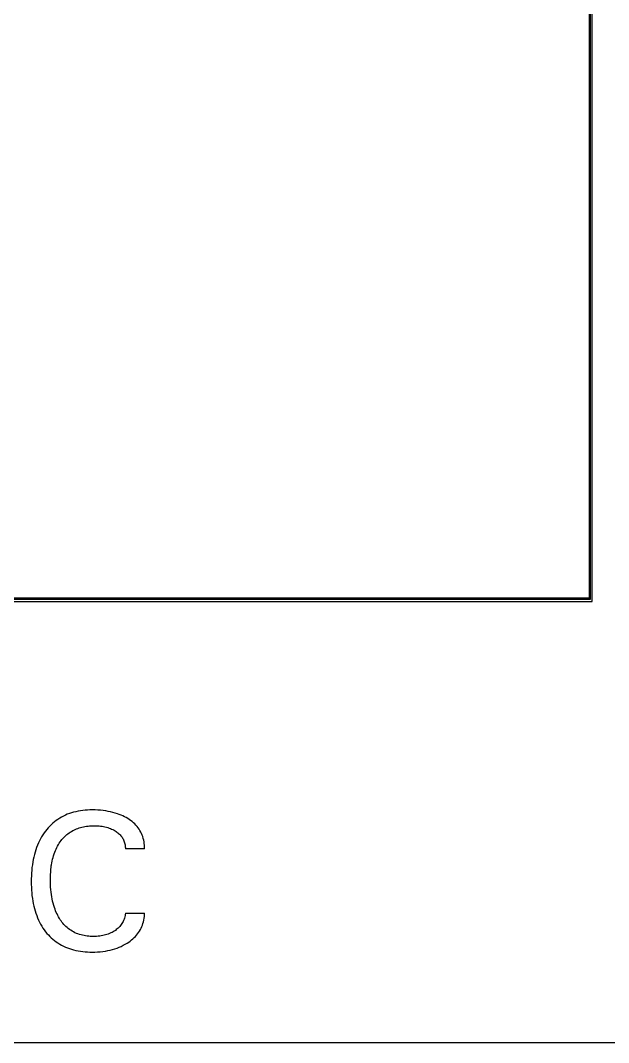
# Model space of a CAD drawing. Extents: x 0 to 420, y 0 to 297.
# Drawn here: x 167.65 to 177.11, y 186.17 to 202.62 of the extents above; entities that cross this region are included whole.
import ezdxf

# ---------------------------------------------------------------- set-up
doc = ezdxf.new("R2010")
doc.units = 0
doc.header["$LTSCALE"] = 23.1
doc.layers.add('10000_FRONT', color=7, linetype='CONTINUOUS')

msp = doc.modelspace()

# ---------------------------------------------------------------- linework, layer by layer
at = {"layer": '10000_FRONT', "color": 7, "linetype": 'CONTINUOUS'}
for p, q in [((176.798, 219.023), (176.798, 193.323)), ((176.819, 219.044), (176.819, 193.302)), ((176.848, 193.273), (176.848, 219.073)), ((176.819, 193.302), (143.877, 193.302)), ((176.798, 193.323), (143.898, 193.323)), ((176.798, 193.323), (176.819, 193.302)), ((143.848, 193.273), (176.848, 193.273)), ((168.404, 189.846), (168.372, 189.832)), ((168.437, 189.858), (168.404, 189.846)), ((168.469, 189.869), (168.437, 189.858)), ((168.502, 189.879), (168.469, 189.869)), ((168.54, 189.888), (168.502, 189.879)), ((168.577, 189.896), (168.54, 189.888)), ((168.615, 189.902), (168.577, 189.896)), ((168.653, 189.907), (168.615, 189.902)), ((168.691, 189.911), (168.653, 189.907)), ((168.73, 189.914), (168.691, 189.911)), ((168.768, 189.916), (168.73, 189.914)), ((168.807, 189.916), (168.768, 189.916)), ((168.85, 189.916), (168.807, 189.916)), ((168.893, 189.914), (168.85, 189.916)), ((168.936, 189.911), (168.893, 189.914)), ((168.979, 189.907), (168.936, 189.911)), ((169.022, 189.901), (168.979, 189.907)), ((169.061, 189.894), (169.022, 189.901)), ((169.099, 189.887), (169.061, 189.894)), ((169.137, 189.877), (169.099, 189.887)), ((169.175, 189.867), (169.137, 189.877)), ((169.212, 189.855), (169.175, 189.867)), ((169.24, 189.844), (169.212, 189.855)), ((169.268, 189.833), (169.24, 189.844)), ((168.145, 189.679), (168.12, 189.655)), ((168.17, 189.702), (168.145, 189.679)), ((168.196, 189.724), (168.17, 189.702)), ((168.223, 189.745), (168.196, 189.724)), ((168.251, 189.765), (168.223, 189.745)), ((168.281, 189.784), (168.251, 189.765)), ((168.31, 189.801), (168.281, 189.784)), ((168.341, 189.817), (168.31, 189.801)), ((168.372, 189.832), (168.341, 189.817)), ((169.296, 189.821), (169.268, 189.833)), ((169.323, 189.807), (169.296, 189.821)), ((169.35, 189.793), (169.323, 189.807)), ((169.376, 189.778), (169.35, 189.793)), ((169.4, 189.762), (169.376, 189.778)), ((169.423, 189.746), (169.4, 189.762)), ((169.445, 189.728), (169.423, 189.746)), ((169.467, 189.71), (169.445, 189.728)), ((169.488, 189.691), (169.467, 189.71)), ((169.508, 189.671), (169.488, 189.691)), ((169.526, 189.649), (169.508, 189.671)), ((168.011, 189.516), (167.991, 189.484)), ((168.032, 189.546), (168.011, 189.516)), ((168.053, 189.576), (168.032, 189.546)), ((168.075, 189.603), (168.053, 189.576)), ((168.097, 189.629), (168.075, 189.603)), ((168.12, 189.655), (168.097, 189.629)), ((168.363, 189.489), (168.38, 189.505)), ((168.38, 189.505), (168.397, 189.52)), ((168.397, 189.52), (168.414, 189.534)), ((168.414, 189.534), (168.432, 189.547)), ((168.432, 189.547), (168.451, 189.56)), ((168.451, 189.56), (168.47, 189.572)), ((168.47, 189.572), (168.49, 189.583)), ((168.49, 189.583), (168.51, 189.593)), ((168.51, 189.593), (168.53, 189.603)), ((168.53, 189.603), (168.551, 189.611)), ((168.551, 189.611), (168.572, 189.62)), ((168.572, 189.62), (168.593, 189.627)), ((168.593, 189.627), (168.615, 189.633)), ((168.615, 189.633), (168.639, 189.64)), ((168.639, 189.64), (168.663, 189.645)), ((168.663, 189.645), (168.688, 189.65)), ((168.688, 189.65), (168.713, 189.654)), ((168.713, 189.654), (168.738, 189.657)), ((168.738, 189.657), (168.763, 189.659)), ((168.763, 189.659), (168.788, 189.661)), ((168.788, 189.661), (168.813, 189.662)), ((168.813, 189.662), (168.838, 189.662)), ((168.838, 189.662), (168.863, 189.662)), ((168.863, 189.662), (168.889, 189.661)), ((168.889, 189.661), (168.914, 189.659)), ((168.914, 189.659), (168.939, 189.656)), ((168.939, 189.656), (168.965, 189.653)), ((168.965, 189.653), (168.987, 189.649)), ((168.987, 189.649), (169.01, 189.644)), ((169.01, 189.644), (169.033, 189.639)), ((169.033, 189.639), (169.055, 189.632)), ((169.055, 189.632), (169.077, 189.625)), ((169.077, 189.625), (169.097, 189.617)), ((169.097, 189.617), (169.117, 189.609)), ((169.117, 189.609), (169.137, 189.599)), ((169.137, 189.599), (169.156, 189.589)), ((169.156, 189.589), (169.174, 189.578)), ((169.174, 189.578), (169.189, 189.569)), ((169.189, 189.569), (169.203, 189.559)), ((169.203, 189.559), (169.216, 189.549)), ((169.216, 189.549), (169.23, 189.538)), ((169.23, 189.538), (169.242, 189.526)), ((169.242, 189.526), (169.254, 189.514)), ((169.254, 189.514), (169.265, 189.502)), ((169.543, 189.628), (169.526, 189.649)), ((169.558, 189.606), (169.543, 189.628)), ((169.572, 189.584), (169.558, 189.606)), ((169.585, 189.56), (169.572, 189.584)), ((169.597, 189.536), (169.585, 189.56)), ((169.607, 189.512), (169.597, 189.536)), ((169.617, 189.487), (169.607, 189.512)), ((167.925, 189.352), (167.91, 189.314)), ((167.94, 189.386), (167.925, 189.352)), ((167.956, 189.419), (167.94, 189.386)), ((167.973, 189.452), (167.956, 189.419)), ((167.991, 189.484), (167.973, 189.452)), ((168.247, 189.335), (168.261, 189.358)), ((168.261, 189.358), (168.275, 189.381)), ((168.275, 189.381), (168.29, 189.403)), ((168.29, 189.403), (168.304, 189.422)), ((168.304, 189.422), (168.318, 189.439)), ((168.318, 189.439), (168.332, 189.456)), ((168.332, 189.456), (168.348, 189.473)), ((168.348, 189.473), (168.363, 189.489)), ((169.265, 189.502), (169.275, 189.489)), ((169.275, 189.489), (169.284, 189.476)), ((169.284, 189.476), (169.293, 189.463)), ((169.293, 189.463), (169.301, 189.449)), ((169.301, 189.449), (169.308, 189.435)), ((169.308, 189.435), (169.314, 189.42)), ((169.314, 189.42), (169.32, 189.405)), ((169.32, 189.405), (169.325, 189.389)), ((169.325, 189.389), (169.33, 189.373)), ((169.33, 189.373), (169.333, 189.357)), ((169.333, 189.357), (169.336, 189.34)), ((169.336, 189.34), (169.337, 189.323)), ((169.625, 189.459), (169.617, 189.487)), ((169.633, 189.431), (169.625, 189.459)), ((169.639, 189.403), (169.633, 189.431)), ((169.643, 189.375), (169.639, 189.403)), ((169.646, 189.347), (169.643, 189.375)), ((169.647, 189.318), (169.646, 189.347)), ((167.874, 189.199), (167.864, 189.159)), ((167.885, 189.237), (167.874, 189.199)), ((167.897, 189.276), (167.885, 189.237)), ((167.91, 189.314), (167.897, 189.276)), ((168.174, 189.151), (168.183, 189.18)), ((168.183, 189.18), (168.192, 189.208)), ((168.192, 189.208), (168.202, 189.236)), ((168.202, 189.236), (168.212, 189.261)), ((168.212, 189.261), (168.223, 189.286)), ((168.223, 189.286), (168.235, 189.311)), ((168.235, 189.311), (168.247, 189.335)), ((169.337, 189.323), (169.338, 189.306)), ((169.338, 189.306), (169.338, 189.29)), ((169.647, 189.29), (169.338, 189.29)), ((169.647, 189.29), (169.647, 189.318)), ((167.841, 189.035), (167.835, 188.99)), ((167.848, 189.08), (167.841, 189.035)), ((167.856, 189.12), (167.848, 189.08)), ((167.864, 189.159), (167.856, 189.12)), ((168.143, 188.996), (168.146, 189.015)), ((168.146, 189.015), (168.149, 189.035)), ((168.149, 189.035), (168.154, 189.064)), ((168.154, 189.064), (168.16, 189.093)), ((168.16, 189.093), (168.167, 189.122)), ((168.167, 189.122), (168.174, 189.151)), ((167.825, 188.854), (167.823, 188.808)), ((167.827, 188.899), (167.825, 188.854)), ((167.831, 188.945), (167.827, 188.899)), ((167.835, 188.99), (167.831, 188.945)), ((168.132, 188.838), (168.133, 188.877)), ((168.133, 188.877), (168.136, 188.917)), ((168.136, 188.917), (168.139, 188.956)), ((168.139, 188.956), (168.143, 188.996)), ((167.823, 188.808), (167.823, 188.763)), ((167.823, 188.763), (167.823, 188.717)), ((167.823, 188.717), (167.825, 188.672)), ((168.131, 188.798), (168.132, 188.838)), ((168.132, 188.758), (168.131, 188.798)), ((168.133, 188.717), (168.132, 188.758)), ((168.135, 188.676), (168.133, 188.717)), ((167.825, 188.672), (167.827, 188.627)), ((167.827, 188.627), (167.831, 188.582)), ((167.831, 188.582), (167.835, 188.537)), ((167.835, 188.537), (167.841, 188.492)), ((168.138, 188.636), (168.135, 188.676)), ((168.142, 188.595), (168.138, 188.636)), ((168.148, 188.555), (168.142, 188.595)), ((168.153, 188.519), (168.148, 188.555)), ((168.16, 188.484), (168.153, 188.519)), ((167.841, 188.492), (167.848, 188.447)), ((167.848, 188.447), (167.856, 188.408)), ((167.856, 188.408), (167.865, 188.369)), ((167.865, 188.369), (167.874, 188.33)), ((168.167, 188.449), (168.16, 188.484)), ((168.176, 188.414), (168.167, 188.449)), ((168.186, 188.379), (168.176, 188.414)), ((168.197, 188.345), (168.186, 188.379)), ((167.874, 188.33), (167.885, 188.291)), ((167.885, 188.291), (167.898, 188.253)), ((167.898, 188.253), (167.911, 188.216)), ((167.911, 188.216), (167.926, 188.178)), ((168.206, 188.319), (168.197, 188.345)), ((168.216, 188.293), (168.206, 188.319)), ((168.227, 188.268), (168.216, 188.293)), ((168.238, 188.243), (168.227, 188.268)), ((168.251, 188.218), (168.238, 188.243)), ((168.264, 188.194), (168.251, 188.218)), ((168.278, 188.17), (168.264, 188.194)), ((169.328, 188.197), (169.322, 188.177)), ((169.332, 188.216), (169.328, 188.197)), ((169.336, 188.236), (169.332, 188.216)), ((169.338, 188.256), (169.336, 188.236)), ((169.338, 188.256), (169.647, 188.256)), ((169.64, 188.172), (169.644, 188.2)), ((169.644, 188.2), (169.646, 188.228)), ((169.646, 188.228), (169.647, 188.256)), ((167.926, 188.178), (167.941, 188.145)), ((167.941, 188.145), (167.957, 188.112)), ((167.957, 188.112), (167.974, 188.079)), ((167.974, 188.079), (167.992, 188.047)), ((167.992, 188.047), (168.012, 188.016)), ((168.291, 188.15), (168.278, 188.17)), ((168.304, 188.13), (168.291, 188.15)), ((168.318, 188.111), (168.304, 188.13)), ((168.333, 188.093), (168.318, 188.111)), ((168.349, 188.074), (168.333, 188.093)), ((168.365, 188.057), (168.349, 188.074)), ((168.382, 188.04), (168.365, 188.057)), ((168.399, 188.024), (168.382, 188.04)), ((168.418, 188.009), (168.399, 188.024)), ((169.236, 188.029), (169.222, 188.015)), ((169.249, 188.043), (169.236, 188.029)), ((169.261, 188.058), (169.249, 188.043)), ((169.272, 188.073), (169.261, 188.058)), ((169.282, 188.089), (169.272, 188.073)), ((169.292, 188.105), (169.282, 188.089)), ((169.3, 188.122), (169.292, 188.105)), ((169.308, 188.139), (169.3, 188.122)), ((169.316, 188.158), (169.308, 188.139)), ((169.322, 188.177), (169.316, 188.158)), ((169.591, 188.015), (169.602, 188.039)), ((169.602, 188.039), (169.612, 188.064)), ((169.612, 188.064), (169.621, 188.09)), ((169.621, 188.09), (169.629, 188.117)), ((169.629, 188.117), (169.635, 188.145)), ((169.635, 188.145), (169.64, 188.172)), ((168.012, 188.016), (168.033, 187.986)), ((168.033, 187.986), (168.055, 187.956)), ((168.055, 187.956), (168.076, 187.93)), ((168.076, 187.93), (168.099, 187.905)), ((168.099, 187.905), (168.122, 187.881)), ((168.122, 187.881), (168.146, 187.857)), ((168.438, 187.993), (168.418, 188.009)), ((168.459, 187.979), (168.438, 187.993)), ((168.481, 187.965), (168.459, 187.979)), ((168.504, 187.952), (168.481, 187.965)), ((168.527, 187.941), (168.504, 187.952)), ((168.551, 187.93), (168.527, 187.941)), ((168.575, 187.921), (168.551, 187.93)), ((168.6, 187.912), (168.575, 187.921)), ((168.624, 187.905), (168.6, 187.912)), ((168.648, 187.899), (168.624, 187.905)), ((168.673, 187.894), (168.648, 187.899)), ((168.698, 187.889), (168.673, 187.894)), ((168.723, 187.886), (168.698, 187.889)), ((168.748, 187.883), (168.723, 187.886)), ((168.773, 187.881), (168.748, 187.883)), ((168.798, 187.88), (168.773, 187.881)), ((168.824, 187.88), (168.798, 187.88)), ((168.849, 187.88), (168.824, 187.88)), ((168.875, 187.881), (168.849, 187.88)), ((168.9, 187.883), (168.875, 187.881)), ((168.925, 187.886), (168.9, 187.883)), ((168.95, 187.89), (168.925, 187.886)), ((168.973, 187.894), (168.95, 187.89)), ((168.996, 187.899), (168.973, 187.894)), ((169.019, 187.905), (168.996, 187.899)), ((169.041, 187.911), (169.019, 187.905)), ((169.063, 187.919), (169.041, 187.911)), ((169.083, 187.927), (169.063, 187.919)), ((169.103, 187.936), (169.083, 187.927)), ((169.123, 187.945), (169.103, 187.936)), ((169.142, 187.956), (169.123, 187.945)), ((169.16, 187.967), (169.142, 187.956)), ((169.177, 187.978), (169.16, 187.967)), ((169.192, 187.99), (169.177, 187.978)), ((169.207, 188.002), (169.192, 187.99)), ((169.222, 188.015), (169.207, 188.002)), ((169.459, 187.842), (169.48, 187.861)), ((169.48, 187.861), (169.5, 187.882)), ((169.5, 187.882), (169.519, 187.903)), ((169.519, 187.903), (169.535, 187.924)), ((169.535, 187.924), (169.551, 187.945)), ((169.551, 187.945), (169.565, 187.968)), ((169.565, 187.968), (169.579, 187.991)), ((169.579, 187.991), (169.591, 188.015)), ((168.146, 187.857), (168.171, 187.835)), ((168.171, 187.835), (168.197, 187.814)), ((168.197, 187.814), (168.224, 187.794)), ((168.224, 187.794), (168.252, 187.775)), ((168.252, 187.775), (168.281, 187.756)), ((168.281, 187.756), (168.311, 187.74)), ((168.311, 187.74), (168.342, 187.724)), ((168.342, 187.724), (168.373, 187.71)), ((168.373, 187.71), (168.405, 187.697)), ((168.405, 187.697), (168.437, 187.685)), ((169.204, 187.693), (169.238, 187.707)), ((169.238, 187.707), (169.271, 187.721)), ((169.271, 187.721), (169.304, 187.738)), ((169.304, 187.738), (169.336, 187.755)), ((169.336, 187.755), (169.368, 187.774)), ((169.368, 187.774), (169.392, 187.79)), ((169.392, 187.79), (169.415, 187.806)), ((169.415, 187.806), (169.437, 187.824)), ((169.437, 187.824), (169.459, 187.842)), ((168.437, 187.685), (168.47, 187.675)), ((168.47, 187.675), (168.503, 187.665)), ((168.503, 187.665), (168.54, 187.656)), ((168.54, 187.656), (168.578, 187.649)), ((168.578, 187.649), (168.615, 187.642)), ((168.615, 187.642), (168.653, 187.637)), ((168.653, 187.637), (168.692, 187.634)), ((168.692, 187.634), (168.73, 187.631)), ((168.73, 187.631), (168.768, 187.63)), ((168.768, 187.63), (168.807, 187.629)), ((168.807, 187.629), (168.849, 187.63)), ((168.849, 187.63), (168.891, 187.631)), ((168.891, 187.631), (168.933, 187.635)), ((168.933, 187.635), (168.975, 187.639)), ((168.975, 187.639), (169.016, 187.645)), ((169.016, 187.645), (169.055, 187.652)), ((169.055, 187.652), (169.092, 187.66)), ((169.092, 187.66), (169.13, 187.67)), ((169.13, 187.67), (169.167, 187.681)), ((169.167, 187.681), (169.204, 187.693)), ((137.798, 186.173), (207.298, 186.173))]:
    msp.add_line(p, q, dxfattribs=at)

doc.saveas('drawing.dxf')
